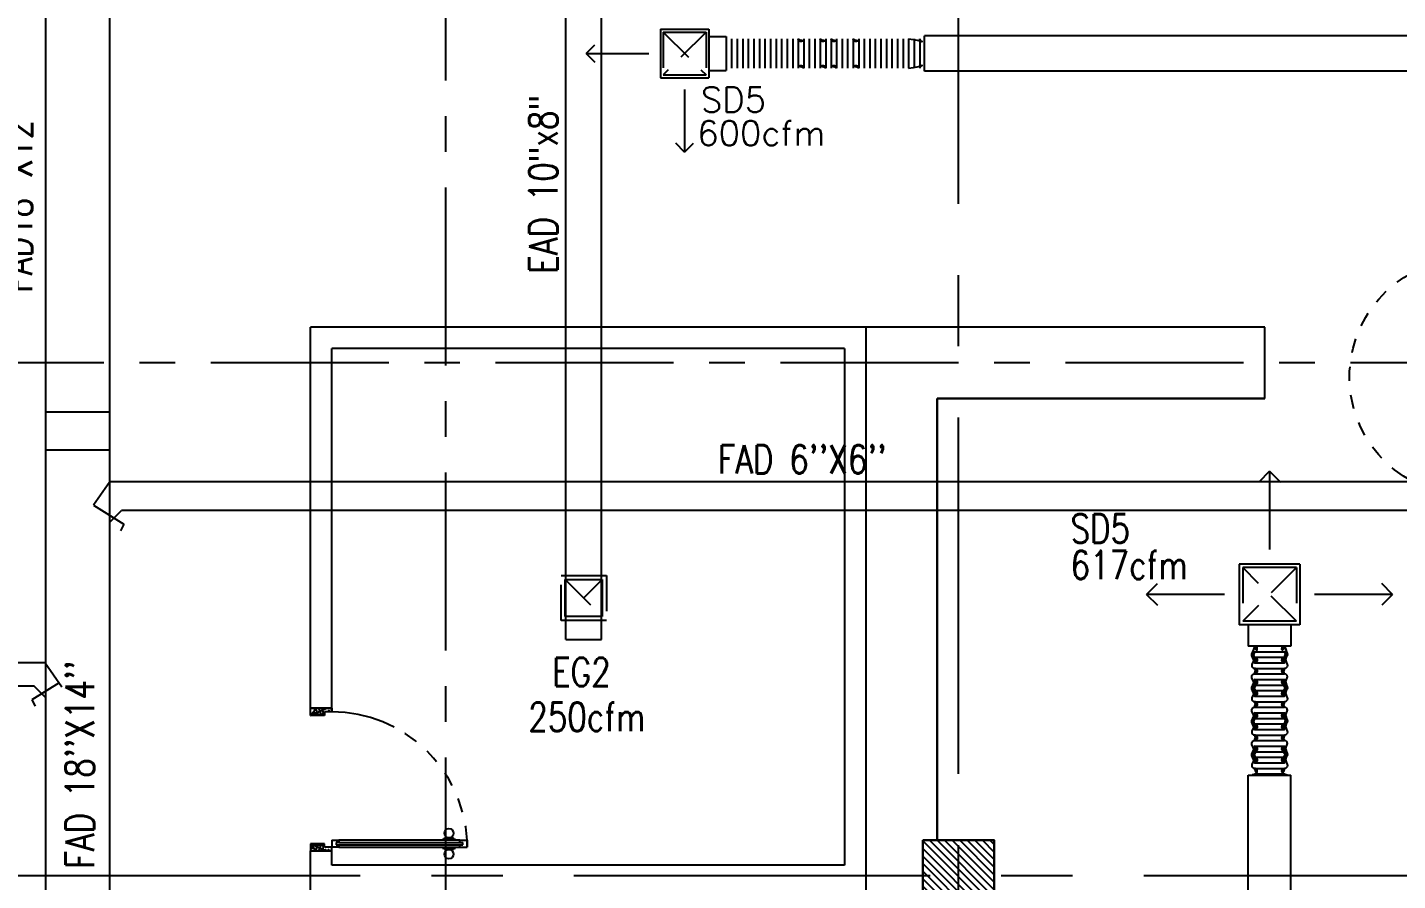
# Model space of a CAD drawing. Extents: x 417866231.7 to 417866328.5, y 43498046.7 to 43498124.2.
# Drawn here: x 417866272.74 to 417866282.36, y 43498097.97 to 43498103.96 of the extents above; entities that cross this region are included whole.
import ezdxf

# ---------------------------------------------------------------- set-up
doc = ezdxf.new("R2010")
doc.units = 0
doc.header["$MEASUREMENT"] = 0
for name, pattern in [('CENTER', [2, 1.25, -0.25, 0.25, -0.25]), ('CENTERX2', [4, 2.5, -0.5, 0.5, -0.5]), ('HIDDEN', [0.375, 0.25, -0.125])]:
    doc.linetypes.add(name, pattern=pattern)
doc.layers.get('0').update_dxf_attribs({"linetype": 'CONTINUOUS'})
for name, color, linetype in [('AXES', 11, 'CENTERX2'), ('AXES1', 11, 'CENTER'), ('COL', 7, 'CONTINUOUS'), ('COUNTER', 9, 'CONTINUOUS'), ('DOOR', 9, 'CONTINUOUS'), ('DUCT', 6, 'CONTINUOUS'), ('EXDUCT', 10, 'CONTINUOUS'), ('HAT', 11, 'CONTINUOUS'), ('M-AC-FLEX', 7, 'CONTINUOUS'), ('M-EGU.', 2, 'CONTINUOUS'), ('M-TEXT', 2, 'CONTINUOUS'), ('SCD', 2, 'CONTINUOUS'), ('WALL', 9, 'CONTINUOUS')]:
    doc.layers.add(name, color=color, linetype=linetype)
doc.styles.add('ROMANS', font='ROMANS.shx', dxfattribs={"width": 0.6})

# ---------------------------------------------------------------- blocks, each defined once
blk = doc.blocks.new('DOOR-10')
at = {"layer": 'DOOR', "color": 0, "linetype": 'ByBlock'}
for p, q in [((-25.7, 1100), (-75.7, 1100)), ((-75.7, 1100), (-25.7, 1100)), ((-75.7, 1050), (-75.7, 1100)), ((-42.7, 1070), (-58.7, 1070)), ((-58.7, 1050), (-58.7, 1070)), ((-42.7, 1050), (-42.7, 1070)), ((-25.7, 1050), (-25.7, 1100)), ((-82.9, 1005), (-91.9, 1005)), ((-91.9, 1005), (-91.9, 940.2)), ((-75.7, 1017.6), (-82.9, 1017.6)), ((-82.9, 927.6), (-82.9, 1017.6)), ((-82.9, 1005), (-82.9, 940.2)), ((-58.7, 1050), (-75.7, 1050)), ((-25.7, 1050), (-42.7, 1050)), ((-25.7, 1017.6), (-18.5, 1017.6)), ((-18.5, 927.6), (-18.5, 1017.6)), ((-18.5, 1005), (-9.5, 1005)), ((-18.5, 1005), (-18.5, 940.2)), ((-9.5, 1005), (-9.5, 940.2)), ((-82.9, 940.2), (-91.9, 940.2)), ((-75.7, 927.6), (-82.9, 927.6)), ((-25.7, 927.6), (-18.5, 927.6)), ((-18.5, 940.2), (-9.5, 940.2)), ((-75.7, 200), (-58.7, 200)), ((-75.7, 150), (-75.7, 200)), ((-58.7, 200), (-58.7, 180)), ((-42.7, 200), (-25.7, 200)), ((-42.7, 180), (-42.7, 200)), ((-25.7, 200), (-25.7, 150)), ((-1000.7, 0), (-1000.7, 150)), ((-1000.7, 150), (-975.7, 150)), ((-1000.7, 150), (-1000.7, 0)), ((-975.7, 150), (-975.7, 100)), ((-975.7, 100), (-950.7, 100)), ((-950.7, 100), (-950.7, 0)), ((-75.7, 150), (-25.7, 150)), ((-58.7, 180), (-42.7, 180)), ((-50.7, 100), (-50.7, 0)), ((-25.7, 100), (-50.7, 100)), ((-0.7, 150), (-25.7, 150)), ((-25.7, 150), (-25.7, 100)), ((-950.7, 0), (-1000.7, 0)), ((-50.7, 0), (-0.7, 0))]:
    blk.add_line(p, q, dxfattribs=at)
at = {"layer": 'DOOR', "linetype": 'ByBlock'}
for p, q in [((-75.7, 1050), (-75.7, 200)), ((-58.7, 200), (-58.7, 1050)), ((-42.7, 200), (-42.7, 1050)), ((-25.7, 200), (-25.7, 1050))]:
    blk.add_line(p, q, dxfattribs=at)
at = {"layer": 'DOOR', "color": 9, "linetype": 'ByBlock'}
for p, q in [((-950.7, 0), (-1000.7, 113.7)), ((-950.7, 0), (-964.1, 100)), ((-50.7, 0), (-0.7, 113.7)), ((-50.7, 0), (-37.3, 100)), ((-0.7, 0), (-0.7, 150)), ((-950.7, 0), (-1000.7, 40.1)), ((-50.7, 0), (-0.7, 40.1))]:
    blk.add_line(p, q, dxfattribs=at)
at = {"layer": 'DOOR', "color": 0, "linetype": 'ByBlock'}
for centre in [(-124.2, 972.6), (22.8, 972.6)]:
    blk.add_circle(centre, 32.4, dxfattribs=at)
at = {"layer": 'DOOR', "linetype": 'HIDDEN', "ltscale": 0.5}
blk.add_arc((-23.4, 149.1), 952.3, 93.14816, 179.94816, dxfattribs=at)
at = {"layer": 'DOOR', "color": 9, "linetype": 'ByBlock'}
for centre, radius, start, end in [((-950.7, 0), 154.4, 103.71423, 108.89471), ((-950.7, 0), 134.4, 100.71998, 111.84015), ((-50.7, 0), 134.4, 68.15985, 79.28002), ((-50.7, 0), 114.4, 64.08384, 77.37743), ((-50.7, 0), 154.4, 71.10529, 76.28577), ((-950.7, 0), 94.4, 90, 121.98181), ((-950.7, 0), 74.4, 90, 132.22357), ((-950.7, 0), 54.4, 90, 156.79262), ((-950.7, 0), 34.4, 90, 180), ((-950.7, 0), 14.4, 90, 180), ((-50.7, 0), 94.4, 58.01819, 90), ((-50.7, 0), 74.4, 47.77643, 90), ((-50.7, 0), 54.4, 23.20738, 90), ((-50.7, 0), 34.4, 0, 90), ((-50.7, 0), 14.4, 0, 90)]:
    blk.add_arc(centre, radius, start, end, dxfattribs=at)
blk = doc.blocks.new('*X94')
at = {"color": 0}
for p, q in [((238728.6, 162732.3), (239186, 163189.7)), ((238728.6, 162785.3), (239133, 163189.7)), ((238728.6, 162838.3), (239080, 163189.7)), ((238728.6, 162891.4), (239026.9, 163189.7)), ((238728.6, 162944.4), (238973.9, 163189.7)), ((238728.6, 162997.4), (238920.9, 163189.7)), ((238728.6, 163050.5), (238867.8, 163189.7)), ((238728.6, 163103.5), (238814.8, 163189.7)), ((238728.6, 163156.5), (238761.8, 163189.7)), ((238739.1, 162689.7), (239228.6, 163179.2)), ((238792.1, 162689.7), (239228.6, 163126.2)), ((238845.1, 162689.7), (239228.6, 163073.2)), ((238898.2, 162689.7), (239228.6, 163020.1)), ((238951.2, 162689.7), (239228.6, 162967.1)), ((239004.2, 162689.7), (239228.6, 162914.1)), ((239057.3, 162689.7), (239228.6, 162861)), ((239110.3, 162689.7), (239228.6, 162808)), ((239163.3, 162689.7), (239228.6, 162755)), ((239216.4, 162689.7), (239228.6, 162701.9))]:
    blk.add_line(p, q, dxfattribs=at)
blk = doc.blocks.new('COL50')
at = {"layer": 'COL'}
blk.add_lwpolyline([(-250, 250), (-250, -250), (250, -250), (250, 250)], close=True, dxfattribs=at)
blk = doc.blocks.new('DOOR90')
at = {"layer": 'DOOR', "color": 7, "linetype": 'ByBlock'}
for p, q in [((-150, 0), (0, 0)), ((-150, 0), (-150, -25)), ((0, -50), (-113.7, 0)), ((0, -50), (-40.1, 0)), ((0, -50), (0, 0)), ((-1000, -25), (-1050, -25)), ((-1050, -75), (-1050, -25)), ((-1050, -25), (-1050, -75)), ((-1000, -75), (-1050, -75)), ((-1000, -42), (-1020, -42)), ((-1020, -42), (-1020, -58)), ((-1000, -58), (-1020, -58)), ((-1000, -25), (-1000, -42)), ((-1000, -58), (-1000, -75)), ((-877.6, -17.8), (-967.6, -17.8)), ((-967.6, -25), (-967.6, -17.8)), ((-967.6, -75), (-967.6, -82.2)), ((-877.6, -82.2), (-967.6, -82.2)), ((-955, -8.8), (-890.2, -8.8)), ((-955, -17.8), (-955, -8.8)), ((-955, -17.8), (-890.2, -17.8)), ((-955, -82.2), (-890.2, -82.2)), ((-955, -82.2), (-955, -91.2)), ((-955, -91.2), (-890.2, -91.2)), ((-890.2, -17.8), (-890.2, -8.8)), ((-890.2, -82.2), (-890.2, -91.2)), ((-877.6, -25), (-877.6, -17.8)), ((-877.6, -75), (-877.6, -82.2)), ((-200, -25), (-150, -25)), ((-200, -42), (-200, -25)), ((-180, -42), (-200, -42)), ((-200, -58), (-180, -58)), ((-200, -75), (-200, -58)), ((-150, -75), (-200, -75)), ((-180, -58), (-180, -42)), ((-150, -25), (-100, -25)), ((-150, -75), (-150, -25)), ((-100, -25), (-100, -50)), ((0, -50), (-100, -36.6)), ((-100, -50), (0, -50)), ((0, -850), (-113.7, -900)), ((-100, -875), (-100, -850)), ((0, -850), (-100, -863.4)), ((-100, -850), (0, -850)), ((0, -850), (-40.1, -900)), ((0, -850), (0, -900)), ((-150, -875), (-100, -875)), ((-150, -900), (-150, -875)), ((-150, -900), (0, -900)), ((0, -900), (-150, -900))]:
    blk.add_line(p, q, dxfattribs=at)
at = {"layer": 'DOOR', "linetype": 'ByBlock'}
for p, q in [((-200, -25), (-1000, -25)), ((-200, -42), (-1000, -42)), ((-200, -58), (-1000, -58)), ((-1000, -75), (-200, -75))]:
    blk.add_line(p, q, dxfattribs=at)
at = {"layer": 'DOOR', "color": 7, "linetype": 'ByBlock'}
for centre in [(-922.6, 23.5), (-922.6, -123.5)]:
    blk.add_circle(centre, 32.4, dxfattribs=at)
for centre, radius, start, end in [((0, -50), 154.4, 161.10529, 166.28577), ((0, -50), 94.4, 148.01819, 180), ((0, -50), 134.4, 158.15985, 169.28002), ((0, -50), 114.4, 154.08384, 167.37743), ((0, -50), 74.4, 137.77643, 180), ((0, -50), 54.4, 113.20738, 180), ((0, -50), 34.4, 90, 180), ((0, -50), 14.4, 90, 180), ((0, -850), 94.4, 180, 211.98181), ((0, -850), 74.4, 180, 222.22357), ((0, -850), 54.4, 180, 246.79262), ((0, -850), 34.4, 180, 270), ((0, -850), 14.4, 180, 270), ((0, -850), 154.4, 193.71423, 198.89471), ((0, -850), 134.4, 190.71998, 201.84015)]:
    blk.add_arc(centre, radius, start, end, dxfattribs=at)
at = {"layer": 'DOOR', "linetype": 'HIDDEN', "ltscale": 0.5}
blk.add_arc((-222.2, -50), 828.2, 178.27012, 275.00304, dxfattribs=at)

msp = doc.modelspace()

# ---------------------------------------------------------------- linework, layer by layer
at = {"layer": 'AXES'}
for p, q in [((417866279.2786, 43498046.7245), (417866279.2786, 43498123.5372)), ((417866307.0786, 43498098.0088), (417866239.0386, 43498098.0088))]:
    msp.add_line(p, q, dxfattribs=at)
at = {"layer": 'AXES1'}
for p, q in [((417866275.6786, 43498053.5888), (417866275.6786, 43498112.4088)), ((417866297.2786, 43498101.6088), (417866239.0386, 43498101.6088))]:
    msp.add_line(p, q, dxfattribs=at)
at = {"layer": 'COUNTER'}
for p, q in [((417866281.4286, 43498101.8588), (417866278.6286, 43498101.8588)), ((417866278.6286, 43498101.8588), (417866278.6286, 43498094.1588)), ((417866281.4286, 43498101.3588), (417866281.4286, 43498101.8588)), ((417866281.4286, 43498101.3588), (417866281.4286, 43498101.8588)), ((417866281.4286, 43498101.3588), (417866279.1286, 43498101.3588)), ((417866281.4286, 43498101.3588), (417866279.1286, 43498101.3588)), ((417866279.1286, 43498101.3588), (417866279.1286, 43498098.2588))]:
    msp.add_line(p, q, dxfattribs=at)
at = {"layer": 'COUNTER', "linetype": 'ByBlock'}
for p, q in [((417866281.4286, 43498101.8588), (417866278.6286, 43498101.8588)), ((417866281.4286, 43498101.8588), (417866278.6286, 43498101.8588)), ((417866278.6286, 43498101.8588), (417866278.6286, 43498094.1588)), ((417866278.6286, 43498101.8588), (417866278.6286, 43498094.1588)), ((417866281.4286, 43498101.3588), (417866281.4286, 43498101.8588)), ((417866281.4286, 43498101.3588), (417866281.4286, 43498101.8588)), ((417866279.1286, 43498101.3588), (417866281.4286, 43498101.3588)), ((417866279.1286, 43498101.3588), (417866281.4286, 43498101.3588)), ((417866279.1286, 43498098.2588), (417866279.1286, 43498101.3588)), ((417866279.1286, 43498098.2588), (417866279.1286, 43498101.3588)), ((417866279.0286, 43498098.2588), (417866279.0286, 43498097.7588)), ((417866279.0286, 43498098.2588), (417866279.0286, 43498097.7588)), ((417866279.1286, 43498098.2588), (417866279.0286, 43498098.2588)), ((417866279.1286, 43498098.2588), (417866279.0286, 43498098.2588))]:
    msp.add_line(p, q, dxfattribs=at)
at = {"layer": 'DUCT', "linetype": 'ByBlock'}
for p, q in [((417866272.8705, 43498095.3058), (417866272.8705, 43498104.353)), ((417866273.3205, 43498095.3058), (417866273.3205, 43498104.303)), ((417866279.0405, 43498103.6538), (417866279.0405, 43498103.9038)), ((417866288.2319, 43498103.9038), (417866279.0405, 43498103.9038)), ((417866288.2319, 43498103.6538), (417866279.0405, 43498103.6538)), ((417866272.8705, 43498101.2638), (417866273.3205, 43498101.2638)), ((417866272.8705, 43498100.998), (417866273.3205, 43498100.998)), ((417866283.5147, 43498100.7721), (417866273.3205, 43498100.7721)), ((417866283.5147, 43498100.5721), (417866273.4028, 43498100.5721)), ((417866281.3112, 43498098.7152), (417866281.6112, 43498098.7152)), ((417866281.3112, 43498096.1375), (417866281.3112, 43498098.7152)), ((417866281.6112, 43498096.1375), (417866281.6112, 43498098.7152))]:
    msp.add_line(p, q, dxfattribs=at)
at = {"layer": 'DUCT'}
for p, q in [((417866273.3205, 43498100.7721), (417866273.2064, 43498100.6091)), ((417866273.2064, 43498100.6091), (417866273.4193, 43498100.4755)), ((417866273.3249, 43498100.4941), (417866273.4028, 43498100.5721)), ((417866273.4193, 43498100.4755), (417866273.3963, 43498100.4303)), ((417866273.4193, 43498100.4755), (417866273.4193, 43498100.4755)), ((417866272.8671, 43498099.5022), (417866271.5602, 43498099.5022)), ((417866272.8671, 43498099.5022), (417866272.9847, 43498099.3342)), ((417866271.5602, 43498099.3422), (417866272.7871, 43498099.3422)), ((417866272.9641, 43498099.3637), (417866272.7727, 43498099.2435)), ((417866272.8671, 43498099.2622), (417866272.7871, 43498099.3422)), ((417866272.7727, 43498099.2435), (417866272.7957, 43498099.1984)), ((417866272.7727, 43498099.2435), (417866272.7727, 43498099.2435))]:
    msp.add_line(p, q, dxfattribs=at)
at = {"layer": 'EXDUCT', "linetype": 'ByBlock'}
for p, q in [((417866276.5227, 43498099.6674), (417866276.5227, 43498105.6336)), ((417866276.7727, 43498099.6674), (417866276.7727, 43498105.4808)), ((417866276.5227, 43498099.6674), (417866276.7727, 43498099.6674))]:
    msp.add_line(p, q, dxfattribs=at)
at = {"layer": 'M-AC-FLEX', "color": 11}
for p, q in [((417866277.685, 43498103.8825), (417866277.685, 43498103.675)), ((417866277.724, 43498103.8825), (417866277.724, 43498103.675)), ((417866277.763, 43498103.8825), (417866277.763, 43498103.675)), ((417866277.802, 43498103.8825), (417866277.802, 43498103.675)), ((417866277.841, 43498103.8825), (417866277.841, 43498103.675)), ((417866277.8801, 43498103.8825), (417866277.8801, 43498103.675)), ((417866277.919, 43498103.8825), (417866277.919, 43498103.675)), ((417866277.9191, 43498103.8825), (417866277.9191, 43498103.675)), ((417866277.9581, 43498103.8825), (417866277.9581, 43498103.675)), ((417866277.9971, 43498103.8825), (417866277.9971, 43498103.675)), ((417866278.0361, 43498103.8825), (417866278.0361, 43498103.675)), ((417866278.0751, 43498103.8825), (417866278.0751, 43498103.675)), ((417866278.1141, 43498103.8825), (417866278.1141, 43498103.675)), ((417866278.1524, 43498103.8825), (417866278.1524, 43498103.675)), ((417866278.1524, 43498103.8825), (417866278.1524, 43498103.675)), ((417866278.1914, 43498103.8825), (417866278.1914, 43498103.675)), ((417866278.1914, 43498103.8825), (417866278.1914, 43498103.675)), ((417866278.2297, 43498103.8825), (417866278.2297, 43498103.675)), ((417866278.2297, 43498103.8825), (417866278.2297, 43498103.675)), ((417866278.2687, 43498103.8825), (417866278.2687, 43498103.675)), ((417866278.2687, 43498103.8825), (417866278.2687, 43498103.675)), ((417866278.307, 43498103.8825), (417866278.307, 43498103.675)), ((417866278.307, 43498103.8825), (417866278.307, 43498103.675)), ((417866278.307, 43498103.8825), (417866278.307, 43498103.675)), ((417866278.307, 43498103.8825), (417866278.307, 43498103.675)), ((417866278.346, 43498103.8825), (417866278.346, 43498103.675)), ((417866278.346, 43498103.8825), (417866278.346, 43498103.675)), ((417866278.346, 43498103.8825), (417866278.346, 43498103.675)), ((417866278.346, 43498103.8825), (417866278.346, 43498103.675)), ((417866278.3837, 43498103.8825), (417866278.3837, 43498103.675)), ((417866278.3837, 43498103.8825), (417866278.3837, 43498103.675)), ((417866278.3837, 43498103.8825), (417866278.3837, 43498103.675)), ((417866278.3837, 43498103.8825), (417866278.3837, 43498103.675)), ((417866278.4227, 43498103.8825), (417866278.4227, 43498103.675)), ((417866278.4227, 43498103.8825), (417866278.4227, 43498103.675)), ((417866278.4227, 43498103.8825), (417866278.4227, 43498103.675)), ((417866278.4227, 43498103.8825), (417866278.4227, 43498103.675)), ((417866278.461, 43498103.8825), (417866278.461, 43498103.675)), ((417866278.461, 43498103.8825), (417866278.461, 43498103.675)), ((417866278.5, 43498103.8825), (417866278.5, 43498103.675)), ((417866278.5, 43498103.8825), (417866278.5, 43498103.675)), ((417866278.5383, 43498103.8825), (417866278.5383, 43498103.675)), ((417866278.5383, 43498103.8825), (417866278.5383, 43498103.675)), ((417866278.5773, 43498103.8825), (417866278.5773, 43498103.675)), ((417866278.5773, 43498103.8825), (417866278.5773, 43498103.675)), ((417866278.6156, 43498103.8825), (417866278.6156, 43498103.675)), ((417866278.6546, 43498103.8825), (417866278.6546, 43498103.675)), ((417866278.6936, 43498103.8825), (417866278.6936, 43498103.675)), ((417866278.7326, 43498103.8825), (417866278.7326, 43498103.675)), ((417866278.7716, 43498103.8825), (417866278.7716, 43498103.675)), ((417866278.8106, 43498103.8825), (417866278.8106, 43498103.675)), ((417866278.8107, 43498103.8825), (417866278.8107, 43498103.675)), ((417866278.8496, 43498103.8825), (417866278.8496, 43498103.675)), ((417866278.8887, 43498103.8825), (417866278.8887, 43498103.675)), ((417866278.9277, 43498103.8825), (417866278.9277, 43498103.675)), ((417866278.9667, 43498103.8825), (417866278.9667, 43498103.675)), ((417866279.0057, 43498103.8825), (417866279.0057, 43498103.675)), ((417866281.3562, 43498099.5809), (417866281.5672, 43498099.5809)), ((417866281.3562, 43498099.5419), (417866281.5672, 43498099.5419)), ((417866281.3562, 43498099.5029), (417866281.5672, 43498099.5029)), ((417866281.3562, 43498099.4639), (417866281.5672, 43498099.4639)), ((417866281.3562, 43498099.4639), (417866281.5672, 43498099.4639)), ((417866281.3562, 43498099.4249), (417866281.5672, 43498099.4249)), ((417866281.3562, 43498099.4249), (417866281.5672, 43498099.4249)), ((417866281.3562, 43498099.3859), (417866281.5672, 43498099.3859)), ((417866281.3562, 43498099.3469), (417866281.5672, 43498099.3469)), ((417866281.3562, 43498099.3469), (417866281.5672, 43498099.3469)), ((417866281.3562, 43498099.3079), (417866281.5672, 43498099.3079)), ((417866281.3562, 43498099.3079), (417866281.5672, 43498099.3079)), ((417866281.3562, 43498099.2689), (417866281.5672, 43498099.2689)), ((417866281.3562, 43498099.2299), (417866281.5672, 43498099.2299)), ((417866281.3562, 43498099.2299), (417866281.5672, 43498099.2299)), ((417866281.3562, 43498099.1909), (417866281.5672, 43498099.1909)), ((417866281.3562, 43498099.1909), (417866281.5672, 43498099.1909)), ((417866281.3562, 43498099.1519), (417866281.5672, 43498099.1519)), ((417866281.3562, 43498099.113), (417866281.5672, 43498099.113)), ((417866281.3562, 43498099.1129), (417866281.5672, 43498099.1129)), ((417866281.3562, 43498099.074), (417866281.5672, 43498099.074)), ((417866281.3562, 43498099.0739), (417866281.5672, 43498099.0739)), ((417866281.3562, 43498099.035), (417866281.5672, 43498099.035)), ((417866281.3562, 43498098.996), (417866281.5672, 43498098.996)), ((417866281.3562, 43498098.996), (417866281.5672, 43498098.996)), ((417866281.3562, 43498098.957), (417866281.5672, 43498098.957)), ((417866281.3562, 43498098.957), (417866281.5672, 43498098.957)), ((417866281.3562, 43498098.918), (417866281.5672, 43498098.918)), ((417866281.3562, 43498098.879), (417866281.5672, 43498098.879)), ((417866281.3562, 43498098.879), (417866281.5672, 43498098.879)), ((417866281.3562, 43498098.84), (417866281.5672, 43498098.84)), ((417866281.3562, 43498098.84), (417866281.5672, 43498098.84)), ((417866281.3562, 43498098.801), (417866281.5672, 43498098.801)), ((417866281.3562, 43498098.762), (417866281.5672, 43498098.762)), ((417866281.3562, 43498098.762), (417866281.5672, 43498098.762)), ((417866281.3562, 43498098.723), (417866281.5672, 43498098.723)), ((417866281.3562, 43498098.723), (417866281.5672, 43498098.723))]:
    msp.add_line(p, q, dxfattribs=at)
at = {"layer": 'M-AC-FLEX'}
for points in [[(417866277.802, 43498103.8825, -1), (417866277.763, 43498103.8825, 1), (417866277.724, 43498103.8825, -1), (417866277.685, 43498103.8825, 1.018005), (417866277.6467, 43498103.8825)], [(417866277.763, 43498103.8825, 1), (417866277.802, 43498103.8825, -1), (417866277.841, 43498103.8825)], [(417866277.841, 43498103.8825, 1), (417866277.802, 43498103.8825)], [(417866277.88, 43498103.8825, -1), (417866277.841, 43498103.8825, 1), (417866277.802, 43498103.8825)], [(417866277.802, 43498103.8825, -1), (417866277.841, 43498103.8825)], [(417866277.841, 43498103.8825, 1), (417866277.88, 43498103.8825, -1), (417866277.919, 43498103.8825)], [(417866277.88, 43498103.8825, -1), (417866277.919, 43498103.8825)], [(417866277.919, 43498103.8825, 1), (417866277.88, 43498103.8825)], [(417866277.9191, 43498103.8825, 1), (417866277.8801, 43498103.8825)], [(417866277.9581, 43498103.8825, -1), (417866277.9191, 43498103.8825, 1), (417866277.8801, 43498103.8825)], [(417866277.8801, 43498103.8825, -1), (417866277.9191, 43498103.8825)], [(417866277.9191, 43498103.8825, 1), (417866277.9581, 43498103.8825, -1), (417866277.9971, 43498103.8825)], [(417866278.0361, 43498103.8825, -1), (417866277.9971, 43498103.8825, 1), (417866277.9581, 43498103.8825)], [(417866277.9581, 43498103.8825, -1), (417866277.9971, 43498103.8825)], [(417866277.9971, 43498103.8825, 1), (417866277.9581, 43498103.8825)], [(417866277.9971, 43498103.8825, 1), (417866278.0361, 43498103.8825, -1), (417866278.0751, 43498103.8825, 1), (417866278.1141, 43498103.8825, -1.018005), (417866278.1524, 43498103.8825)], [(417866278.2687, 43498103.8825, -1), (417866278.2297, 43498103.8825, 1.018005), (417866278.1914, 43498103.8825)], [(417866278.2297, 43498103.8825, 1), (417866278.2687, 43498103.8825, -1.018005), (417866278.307, 43498103.8825)], [(417866278.3843, 43498103.8825, 1.017916), (417866278.346, 43498103.8825)], [(417866278.3843, 43498103.8825, 1.017916), (417866278.346, 43498103.8825)], [(417866278.5, 43498103.8825, -1), (417866278.461, 43498103.8825, 1.018005), (417866278.4227, 43498103.8825)], [(417866278.461, 43498103.8825, 1), (417866278.5, 43498103.8825, -1.018005), (417866278.5383, 43498103.8825)], [(417866278.7326, 43498103.8825, -1), (417866278.6936, 43498103.8825, 1), (417866278.6546, 43498103.8825, -1), (417866278.6156, 43498103.8825, 1.018005), (417866278.5773, 43498103.8825)], [(417866278.6936, 43498103.8825, 1), (417866278.7326, 43498103.8825, -1), (417866278.7716, 43498103.8825)], [(417866278.7716, 43498103.8825, 1), (417866278.7326, 43498103.8825)], [(417866278.8106, 43498103.8825, -1), (417866278.7716, 43498103.8825, 1), (417866278.7326, 43498103.8825)], [(417866278.7326, 43498103.8825, -1), (417866278.7716, 43498103.8825)], [(417866278.7716, 43498103.8825, 1), (417866278.8106, 43498103.8825, -1), (417866278.8496, 43498103.8825)], [(417866278.8106, 43498103.8825, -1), (417866278.8496, 43498103.8825)], [(417866278.8496, 43498103.8825, 1), (417866278.8106, 43498103.8825)], [(417866278.8497, 43498103.8825, 1), (417866278.8107, 43498103.8825)], [(417866278.8887, 43498103.8825, -1), (417866278.8497, 43498103.8825, 1), (417866278.8107, 43498103.8825)], [(417866278.8107, 43498103.8825, -1), (417866278.8497, 43498103.8825)], [(417866278.8497, 43498103.8825, 1), (417866278.8887, 43498103.8825, -1), (417866278.9277, 43498103.8825)], [(417866278.9667, 43498103.8825, -1), (417866278.9277, 43498103.8825, 1), (417866278.8887, 43498103.8825)], [(417866278.8887, 43498103.8825, -1), (417866278.9277, 43498103.8825)], [(417866278.9277, 43498103.8825, 1), (417866278.8887, 43498103.8825)], [(417866278.9277, 43498103.8825, 1), (417866278.9667, 43498103.8825, -1), (417866279.0057, 43498103.8825, 0.712684), (417866279.0405, 43498103.8705, 0.712684)], [(417866277.802, 43498103.675, 1), (417866277.763, 43498103.675, -1), (417866277.724, 43498103.675, 1), (417866277.685, 43498103.675, -1.018005), (417866277.6467, 43498103.675)], [(417866277.763, 43498103.675, -1), (417866277.802, 43498103.675, 1), (417866277.841, 43498103.675)], [(417866277.88, 43498103.675, 1), (417866277.841, 43498103.675, -1), (417866277.802, 43498103.675)], [(417866277.841, 43498103.675, -1.000001), (417866277.802, 43498103.675)], [(417866277.802, 43498103.675, 1.000001), (417866277.841, 43498103.675)], [(417866277.841, 43498103.675, -1), (417866277.88, 43498103.675, 1), (417866277.919, 43498103.675)], [(417866277.88, 43498103.675, 1.000001), (417866277.919, 43498103.675)], [(417866277.919, 43498103.675, -1.000001), (417866277.88, 43498103.675)], [(417866277.9581, 43498103.675, 1), (417866277.9191, 43498103.675, -1), (417866277.8801, 43498103.675)], [(417866277.9191, 43498103.675, -1.000001), (417866277.8801, 43498103.675)], [(417866277.8801, 43498103.675, 1.000001), (417866277.9191, 43498103.675)], [(417866277.9191, 43498103.675, -1), (417866277.9581, 43498103.675, 1), (417866277.9971, 43498103.675)], [(417866278.0361, 43498103.675, 1), (417866277.9971, 43498103.675, -1), (417866277.9581, 43498103.675)], [(417866277.9581, 43498103.675, 1.000001), (417866277.9971, 43498103.675)], [(417866277.9971, 43498103.675, -1.000001), (417866277.9581, 43498103.675)], [(417866277.9971, 43498103.675, -1), (417866278.0361, 43498103.675, 1), (417866278.0751, 43498103.675, -1), (417866278.1141, 43498103.675, 1.018005), (417866278.1524, 43498103.675)], [(417866278.2687, 43498103.675, 1), (417866278.2297, 43498103.675, -1.018005), (417866278.1914, 43498103.675)], [(417866278.2297, 43498103.675, -1), (417866278.2687, 43498103.675, 1.018005), (417866278.307, 43498103.675)], [(417866278.346, 43498103.675, 1.000002), (417866278.3843, 43498103.6757)], [(417866278.5, 43498103.675, 1), (417866278.461, 43498103.675, -1.018005), (417866278.4227, 43498103.675)], [(417866278.461, 43498103.675, -1), (417866278.5, 43498103.675, 1.018005), (417866278.5383, 43498103.675)], [(417866278.7326, 43498103.675, 1), (417866278.6936, 43498103.675, -1), (417866278.6546, 43498103.675, 1), (417866278.6156, 43498103.675, -1.018005), (417866278.5773, 43498103.675)], [(417866278.6936, 43498103.675, -1), (417866278.7326, 43498103.675, 1), (417866278.7716, 43498103.675)], [(417866278.8106, 43498103.675, 1), (417866278.7716, 43498103.675, -1), (417866278.7326, 43498103.675)], [(417866278.7716, 43498103.675, -1.000001), (417866278.7326, 43498103.675)], [(417866278.7326, 43498103.675, 1.000001), (417866278.7716, 43498103.675)], [(417866278.7716, 43498103.675, -1), (417866278.8106, 43498103.675, 1), (417866278.8496, 43498103.675)], [(417866278.8106, 43498103.675, 1.000001), (417866278.8496, 43498103.675)], [(417866278.8496, 43498103.675, -1.000001), (417866278.8106, 43498103.675)], [(417866278.8887, 43498103.675, 1), (417866278.8497, 43498103.675, -1), (417866278.8107, 43498103.675)], [(417866278.8497, 43498103.675, -1.000001), (417866278.8107, 43498103.675)], [(417866278.8107, 43498103.675, 1.000001), (417866278.8497, 43498103.675)], [(417866278.8497, 43498103.675, -1), (417866278.8887, 43498103.675, 1), (417866278.9277, 43498103.675)], [(417866278.9667, 43498103.675, 1), (417866278.9277, 43498103.675, -1), (417866278.8887, 43498103.675)], [(417866278.8887, 43498103.675, 1.000001), (417866278.9277, 43498103.675)], [(417866278.9277, 43498103.675, -1.000001), (417866278.8887, 43498103.675)], [(417866278.9277, 43498103.675, -1), (417866278.9667, 43498103.675, 1), (417866279.0057, 43498103.675, -0.712684), (417866279.0405, 43498103.6871, -0.712684)], [(417866281.3562, 43498099.6199, -1), (417866281.3562, 43498099.5809, 1), (417866281.3562, 43498099.5419)], [(417866281.5672, 43498099.6199, 1), (417866281.5672, 43498099.5809, -1), (417866281.5672, 43498099.5419)], [(417866281.3562, 43498099.5029, 1), (417866281.3562, 43498099.5419, -1), (417866281.3562, 43498099.5809)], [(417866281.3562, 43498099.5809, 1), (417866281.3562, 43498099.5419)], [(417866281.3562, 43498099.5419, -1), (417866281.3562, 43498099.5809)], [(417866281.3562, 43498099.5419, -1), (417866281.3562, 43498099.5029, 1), (417866281.3562, 43498099.4639, -1), (417866281.3562, 43498099.4249, 0.008922), (417866281.3555, 43498099.4249, 0.008922)], [(417866281.5672, 43498099.5029, -1), (417866281.5672, 43498099.5419, 1), (417866281.5672, 43498099.5809)], [(417866281.5672, 43498099.5419, 1), (417866281.5672, 43498099.5029, -1), (417866281.5672, 43498099.4639, 1), (417866281.5672, 43498099.4249, -0.008922), (417866281.5679, 43498099.4249, -0.008922)], [(417866281.5673, 43498099.5809, -1.000001), (417866281.5672, 43498099.5419)], [(417866281.5673, 43498099.5419, 1.000001), (417866281.5672, 43498099.5809)], [(417866281.3562, 43498099.3469, 1), (417866281.3562, 43498099.3859, -1), (417866281.3562, 43498099.4249, 1), (417866281.3562, 43498099.4639, -0.008922), (417866281.3555, 43498099.4639, -0.008922)], [(417866281.5672, 43498099.3469, -1), (417866281.5672, 43498099.3859, 1), (417866281.5672, 43498099.4249, -1), (417866281.5672, 43498099.4639, 0.008922), (417866281.5679, 43498099.4639, 0.008922)], [(417866281.3562, 43498099.3859, -1), (417866281.3562, 43498099.3469, 1), (417866281.3562, 43498099.3079)], [(417866281.3655, 43498099.3493, -0.125192), (417866281.3562, 43498099.3469, 1), (417866281.3562, 43498099.3079)], [(417866281.3562, 43498099.3079, -1), (417866281.3562, 43498099.3469)], [(417866281.3655, 43498099.3055, 0.125192), (417866281.3562, 43498099.3079, -1), (417866281.3562, 43498099.3469)], [(417866281.3562, 43498099.3469, 1), (417866281.3562, 43498099.3079)], [(417866281.3562, 43498099.2689, 1), (417866281.3562, 43498099.3079, -1), (417866281.3562, 43498099.3469)], [(417866281.3562, 43498099.3469, 1), (417866281.3562, 43498099.3079)], [(417866281.3562, 43498099.3079, -1), (417866281.3562, 43498099.3469)], [(417866281.5672, 43498099.3859, 1), (417866281.5672, 43498099.3469, -1), (417866281.5672, 43498099.3079)], [(417866281.5672, 43498099.2689, -1), (417866281.5672, 43498099.3079, 1), (417866281.5672, 43498099.3469)], [(417866281.5579, 43498099.3493, 0.125191), (417866281.5672, 43498099.3469, -1), (417866281.5672, 43498099.3079)], [(417866281.5579, 43498099.3055, -0.125191), (417866281.5672, 43498099.3079, 1), (417866281.5672, 43498099.3469)], [(417866281.5673, 43498099.3079, 1.000001), (417866281.5672, 43498099.3469)], [(417866281.5673, 43498099.3469, -1.000001), (417866281.5672, 43498099.3079)], [(417866281.5673, 43498099.3469, -1.000001), (417866281.5672, 43498099.3079)], [(417866281.5673, 43498099.3079, 1.000001), (417866281.5672, 43498099.3469)], [(417866281.3562, 43498099.3079, -1), (417866281.3562, 43498099.2689, 1), (417866281.3562, 43498099.2299, -1), (417866281.3562, 43498099.1909, 0.008922), (417866281.3555, 43498099.1909, 0.008922)], [(417866281.5672, 43498099.3079, 1), (417866281.5672, 43498099.2689, -1), (417866281.5672, 43498099.2299, 1), (417866281.5672, 43498099.1909, -0.008922), (417866281.5679, 43498099.1909, -0.008922)], [(417866281.3562, 43498099.1129, 1), (417866281.3562, 43498099.1519, -1), (417866281.3562, 43498099.1909, 1), (417866281.3562, 43498099.2299, -0.008922), (417866281.3555, 43498099.2299, -0.008922)], [(417866281.3562, 43498099.1519, -1), (417866281.3562, 43498099.1129, 1), (417866281.3562, 43498099.0739)], [(417866281.3743, 43498099.1397, -0.530538), (417866281.3562, 43498099.113, 1), (417866281.3562, 43498099.074)], [(417866281.5672, 43498099.1129, -1), (417866281.5672, 43498099.1519, 1), (417866281.5672, 43498099.1909, -1), (417866281.5672, 43498099.2299, 0.008922), (417866281.5679, 43498099.2299, 0.008922)], [(417866281.5672, 43498099.1519, 1), (417866281.5672, 43498099.1129, -1), (417866281.5672, 43498099.0739)], [(417866281.5491, 43498099.1397, 0.530538), (417866281.5672, 43498099.113, -1), (417866281.5672, 43498099.074)], [(417866281.3562, 43498099.035, 1), (417866281.3562, 43498099.074, -1), (417866281.3562, 43498099.113)], [(417866281.3562, 43498099.113, 1), (417866281.3562, 43498099.074)], [(417866281.3562, 43498099.074, -1), (417866281.3562, 43498099.113)], [(417866281.3562, 43498099.0739, -1), (417866281.3562, 43498099.1129)], [(417866281.3743, 43498099.0472, 0.530538), (417866281.3562, 43498099.0739, -1), (417866281.3562, 43498099.1129)], [(417866281.3562, 43498099.1129, 1), (417866281.3562, 43498099.0739)], [(417866281.3562, 43498099.074, -1), (417866281.3562, 43498099.035, 1), (417866281.3562, 43498098.996, -1), (417866281.3562, 43498098.957, 0.008922), (417866281.3555, 43498098.957, 0.008922)], [(417866281.5672, 43498099.035, -1), (417866281.5672, 43498099.074, 1), (417866281.5672, 43498099.113)], [(417866281.5491, 43498099.0472, -0.530538), (417866281.5672, 43498099.0739, 1), (417866281.5672, 43498099.1129)], [(417866281.5672, 43498099.074, 1), (417866281.5672, 43498099.035, -1), (417866281.5672, 43498098.996, 1), (417866281.5672, 43498098.957, -0.008922), (417866281.5679, 43498098.957, -0.008922)], [(417866281.5673, 43498099.113, -1.000001), (417866281.5672, 43498099.074)], [(417866281.5673, 43498099.074, 1.000001), (417866281.5672, 43498099.113)], [(417866281.5673, 43498099.0739, 1.000001), (417866281.5672, 43498099.1129)], [(417866281.5673, 43498099.1129, -1.000001), (417866281.5672, 43498099.0739)], [(417866281.3562, 43498098.879, 1), (417866281.3562, 43498098.918, -1), (417866281.3562, 43498098.957, 1), (417866281.3562, 43498098.996, -0.008922), (417866281.3555, 43498098.996, -0.008922)], [(417866281.5672, 43498098.879, -1), (417866281.5672, 43498098.918, 1), (417866281.5672, 43498098.957, -1), (417866281.5672, 43498098.996, 0.008922), (417866281.5679, 43498098.996, 0.008922)], [(417866281.3562, 43498098.918, -1), (417866281.3562, 43498098.879, 1), (417866281.3562, 43498098.84)], [(417866281.3655, 43498098.8814, -0.125192), (417866281.3562, 43498098.879, 1), (417866281.3562, 43498098.84)], [(417866281.3562, 43498098.801, 1), (417866281.3562, 43498098.84, -1), (417866281.3562, 43498098.879)], [(417866281.3562, 43498098.879, 1), (417866281.3562, 43498098.84)], [(417866281.3562, 43498098.84, -1), (417866281.3562, 43498098.879)], [(417866281.3562, 43498098.84, -1), (417866281.3562, 43498098.879)], [(417866281.3655, 43498098.8376, 0.125192), (417866281.3562, 43498098.84, -1), (417866281.3562, 43498098.879)], [(417866281.3562, 43498098.879, 1), (417866281.3562, 43498098.84)], [(417866281.5672, 43498098.918, 1), (417866281.5672, 43498098.879, -1), (417866281.5672, 43498098.84)], [(417866281.5672, 43498098.801, -1), (417866281.5672, 43498098.84, 1), (417866281.5672, 43498098.879)], [(417866281.5579, 43498098.8814, 0.125191), (417866281.5672, 43498098.879, -1), (417866281.5672, 43498098.84)], [(417866281.5579, 43498098.8376, -0.125191), (417866281.5672, 43498098.84, 1), (417866281.5672, 43498098.879)], [(417866281.5673, 43498098.879, -1.000001), (417866281.5672, 43498098.84)], [(417866281.5673, 43498098.84, 1.000001), (417866281.5672, 43498098.879)], [(417866281.5673, 43498098.84, 1.000001), (417866281.5672, 43498098.879)], [(417866281.5673, 43498098.879, -1.000001), (417866281.5672, 43498098.84)], [(417866281.3562, 43498098.84, -1), (417866281.3562, 43498098.801, 1), (417866281.3562, 43498098.762, -1), (417866281.3562, 43498098.723, 0.008922), (417866281.3555, 43498098.723, 0.008922)], [(417866281.3406, 43498098.7152, -0.236926), (417866281.3562, 43498098.723, 1), (417866281.3562, 43498098.762, -0.008922), (417866281.3555, 43498098.762)], [(417866281.5672, 43498098.84, 1), (417866281.5672, 43498098.801, -1), (417866281.5672, 43498098.762, 1), (417866281.5672, 43498098.723, -0.008922), (417866281.5679, 43498098.723, -0.008922)], [(417866281.5828, 43498098.7152, 0.236926), (417866281.5672, 43498098.723, -1), (417866281.5672, 43498098.762, 0.008922), (417866281.5679, 43498098.762)]]:
    msp.add_lwpolyline(points, format="xyb", dxfattribs=at)
for centre, start, end in [((417866278.1719, 43498103.8825), 180, 331.56864), ((417866278.1719, 43498103.8825), 208.43136, 0), ((417866278.3265, 43498103.8825), 180, 331.56864), ((417866278.3265, 43498103.8825), 180, 331.56864), ((417866278.3265, 43498103.8825), 208.43136, 0), ((417866278.3265, 43498103.8825), 208.43136, 0), ((417866278.4032, 43498103.8825), 180, 331.56864), ((417866278.4032, 43498103.8825), 180, 331.56864), ((417866278.4032, 43498103.8825), 208.43136, 0), ((417866278.4032, 43498103.8825), 208.43136, 0), ((417866278.5578, 43498103.8825), 180, 331.56864), ((417866278.5578, 43498103.8825), 208.43136, 0), ((417866278.1719, 43498103.675), 28.43137, 180.01777), ((417866278.1719, 43498103.675), 28.43137, 180.01777), ((417866278.1719, 43498103.675), 359.98223, 151.56863), ((417866278.1719, 43498103.675), 359.98223, 151.56863), ((417866278.3265, 43498103.675), 28.43137, 180.01777), ((417866278.3265, 43498103.675), 28.43137, 180.01777), ((417866278.3265, 43498103.675), 28.43137, 180.01777), ((417866278.3265, 43498103.675), 28.43137, 180.01777), ((417866278.3265, 43498103.675), 359.98223, 151.56863), ((417866278.3265, 43498103.675), 359.98223, 151.56863), ((417866278.3265, 43498103.675), 359.98223, 151.56863), ((417866278.3265, 43498103.675), 359.98223, 151.56863), ((417866278.4032, 43498103.675), 28.43137, 180.01777), ((417866278.4032, 43498103.675), 28.43137, 180.01777), ((417866278.4032, 43498103.675), 28.43137, 180.01777), ((417866278.4032, 43498103.675), 28.43137, 180.01777), ((417866278.4032, 43498103.675), 359.98223, 151.56863), ((417866278.4032, 43498103.675), 359.98223, 151.56863), ((417866278.4032, 43498103.675), 359.98223, 151.56863), ((417866278.4032, 43498103.675), 359.98223, 151.56863), ((417866278.5578, 43498103.675), 28.43137, 180.01777), ((417866278.5578, 43498103.675), 28.43137, 180.01777), ((417866278.5578, 43498103.675), 359.98223, 151.56863), ((417866278.5578, 43498103.675), 359.98223, 151.56863)]:
    msp.add_arc(centre, 0.0195, start, end, dxfattribs=at)
at = {"layer": 'M-EGU.'}
for p, q in [((417866277.1852, 43498103.9492), (417866277.526, 43498103.9492)), ((417866277.1852, 43498103.9492), (417866277.1852, 43498103.6084)), ((417866277.526, 43498103.9492), (417866277.526, 43498103.6084)), ((417866277.526, 43498103.8988), (417866277.646, 43498103.8988)), ((417866277.646, 43498103.8988), (417866277.646, 43498103.6588)), ((417866276.6644, 43498103.7788), (417866276.7255, 43498103.8399)), ((417866276.6644, 43498103.7788), (417866276.7255, 43498103.7177)), ((417866276.6644, 43498103.7788), (417866277.1032, 43498103.7788)), ((417866277.526, 43498103.6588), (417866277.646, 43498103.6588)), ((417866277.1852, 43498103.6084), (417866277.526, 43498103.6084)), ((417866277.3556, 43498103.5264), (417866277.3556, 43498103.0876)), ((417866277.3556, 43498103.0876), (417866277.2945, 43498103.1487)), ((417866277.3556, 43498103.0876), (417866277.4167, 43498103.1487)), ((417866281.4617, 43498100.8469), (417866281.3853, 43498100.7705)), ((417866281.4617, 43498100.8469), (417866281.4617, 43498100.2983)), ((417866281.4617, 43498100.8469), (417866281.5381, 43498100.7705)), ((417866281.6747, 43498100.1959), (417866281.2487, 43498100.1959)), ((417866281.2487, 43498100.1959), (417866281.2487, 43498099.7699)), ((417866281.6747, 43498100.1959), (417866281.6747, 43498099.7699)), ((417866280.5977, 43498099.9829), (417866280.6741, 43498100.0592)), ((417866282.3257, 43498099.9829), (417866282.2493, 43498100.0592)), ((417866281.1462, 43498099.9829), (417866280.5977, 43498099.9829)), ((417866280.5977, 43498099.9829), (417866280.6741, 43498099.9065)), ((417866282.3257, 43498099.9829), (417866281.7772, 43498099.9829)), ((417866282.3257, 43498099.9829), (417866282.2493, 43498099.9065)), ((417866281.6747, 43498099.7699), (417866281.2487, 43498099.7699)), ((417866281.3117, 43498099.7699), (417866281.3117, 43498099.6199)), ((417866281.6117, 43498099.7699), (417866281.6117, 43498099.6199)), ((417866281.6117, 43498099.6199), (417866281.3117, 43498099.6199))]:
    msp.add_line(p, q, dxfattribs=at)
at = {"layer": 'M-EGU.', "linetype": 'HIDDEN'}
for p, q in [((417866277.2052, 43498103.9292), (417866277.506, 43498103.6284)), ((417866277.506, 43498103.9292), (417866277.2052, 43498103.6284)), ((417866277.2052, 43498103.9292), (417866277.506, 43498103.9292)), ((417866277.2052, 43498103.9292), (417866277.2052, 43498103.6284)), ((417866277.506, 43498103.9292), (417866277.506, 43498103.6284)), ((417866277.2052, 43498103.6284), (417866277.506, 43498103.6284)), ((417866281.6497, 43498100.1709), (417866281.2737, 43498100.1709)), ((417866281.6497, 43498100.1709), (417866281.2737, 43498099.7949)), ((417866281.6497, 43498099.7949), (417866281.2737, 43498100.1709)), ((417866281.2737, 43498100.1709), (417866281.2737, 43498099.7949)), ((417866281.6497, 43498100.1709), (417866281.6497, 43498099.7949)), ((417866281.6497, 43498099.7949), (417866281.2737, 43498099.7949))]:
    msp.add_line(p, q, dxfattribs=at)
at = {"layer": 'SCD', "linetype": 'HIDDEN'}
for p, q in [((417866276.4893, 43498099.7997), (417866276.4893, 43498100.1165)), ((417866276.4893, 43498100.1165), (417866276.8061, 43498100.1165)), ((417866276.8061, 43498100.1165), (417866276.8061, 43498099.7997)), ((417866276.5181, 43498100.0877), (417866276.7773, 43498099.8285)), ((417866276.8061, 43498099.7997), (417866276.4893, 43498099.7997))]:
    msp.add_line(p, q, dxfattribs=at)
at = {"layer": 'SCD'}
for p, q in [((417866276.5181, 43498099.8285), (417866276.5181, 43498100.0877)), ((417866276.5181, 43498100.0877), (417866276.7773, 43498100.0877)), ((417866276.7773, 43498100.0877), (417866276.7773, 43498099.8285)), ((417866276.7773, 43498099.8285), (417866276.5181, 43498099.8285))]:
    msp.add_line(p, q, dxfattribs=at)
at = {"layer": 'SCD', "linetype": 'ByBlock'}
msp.add_line((417866276.6477, 43498099.9581), (417866276.7773, 43498100.0877), dxfattribs=at)
at = {"layer": 'WALL'}
for p, q in [((417866278.6286, 43498101.8588), (417866274.7286, 43498101.8588)), ((417866274.7286, 43498099.1838), (417866274.7286, 43498101.8588)), ((417866278.6286, 43498101.8588), (417866278.6286, 43498094.1588)), ((417866278.4786, 43498101.7088), (417866274.8786, 43498101.7088)), ((417866274.8786, 43498099.1838), (417866274.8786, 43498101.7088)), ((417866278.4786, 43498101.7088), (417866278.4786, 43498098.0838)), ((417866274.8786, 43498099.1838), (417866274.7286, 43498099.1838)), ((417866274.8786, 43498098.1838), (417866274.7286, 43498098.1838)), ((417866274.7286, 43498097.8338), (417866274.7286, 43498098.1838)), ((417866274.8786, 43498098.0838), (417866274.8786, 43498098.1838)), ((417866278.4786, 43498098.0838), (417866274.8786, 43498098.0838))]:
    msp.add_line(p, q, dxfattribs=at)
at = {"layer": 'WALL', "linetype": 'ByBlock', "ltscale": 0.3}
msp.add_lwpolyline([(417866279.0286, 43498098.2588), (417866279.5286, 43498098.2588), (417866279.5286, 43498097.7588), (417866279.0286, 43498097.7588)], close=True, dxfattribs=at)

# ---------------------------------------------------------------- block references
at = {"layer": 'COL', "xscale": 0.0009999871253967285, "yscale": 0.001000002026557922, "zscale": 0.001}
msp.add_blockref('COL50', (417866279.2786, 43498098.0088), dxfattribs=at)
at = {"layer": 'DOOR', "color": 0, "linetype": 'ByBlock', "xscale": -0.0009999871253967285, "yscale": 0.001000002026557922, "zscale": 0.001}
msp.add_blockref('DOOR90', (417866282.6286, 43498101.5588), dxfattribs=at)
at = {"layer": 'DOOR', "color": 0, "linetype": 'ByBlock', "ltscale": 0.3, "xscale": 0.001000002026557922, "yscale": 0.001000002026557922, "zscale": 0.001, "rotation": 270}
msp.add_blockref('DOOR-10', (417866274.7286, 43498098.1831), dxfattribs=at)
at = {"layer": 'HAT', "xscale": -0.0009999871253967285, "yscale": 0.001000002026557922, "zscale": 0.001}
msp.add_blockref('*X94', (417866518.2572, 43497935.0691), dxfattribs=at)

# ---------------------------------------------------------------- texts
at = {"layer": 'M-TEXT', "style": 'ROMANS'}
for s, p in [('SD5', (417866277.4702, 43498103.3679)), ('600cfm', (417866277.4445, 43498103.1324))]:
    msp.add_text(s, height=0.175, dxfattribs=at).set_placement(p)
at = {"layer": 'M-TEXT', "style": 'ROMANS', "width": 0.8}
for s, p in [("FAD18''X12''", (417866272.7749, 43498102.1003)), ('EAD 10"x8"', (417866276.4632, 43498102.2336)), ("FAD 18''X14''", (417866273.2104, 43498098.0592))]:
    msp.add_text(s, height=0.2, rotation=90, dxfattribs=at).set_placement(p)
for s, p in [("FAD 6''X6''", (417866277.5889, 43498100.8313)), ('SD5', (417866280.0645, 43498100.3453)), ('617cfm', (417866280.0645, 43498100.0891)), ('EG2', (417866276.4255, 43498099.3387)), ('250cfm', (417866276.2583, 43498099.0241))]:
    msp.add_text(s, height=0.2, dxfattribs=at).set_placement(p)

doc.saveas('drawing.dxf')
